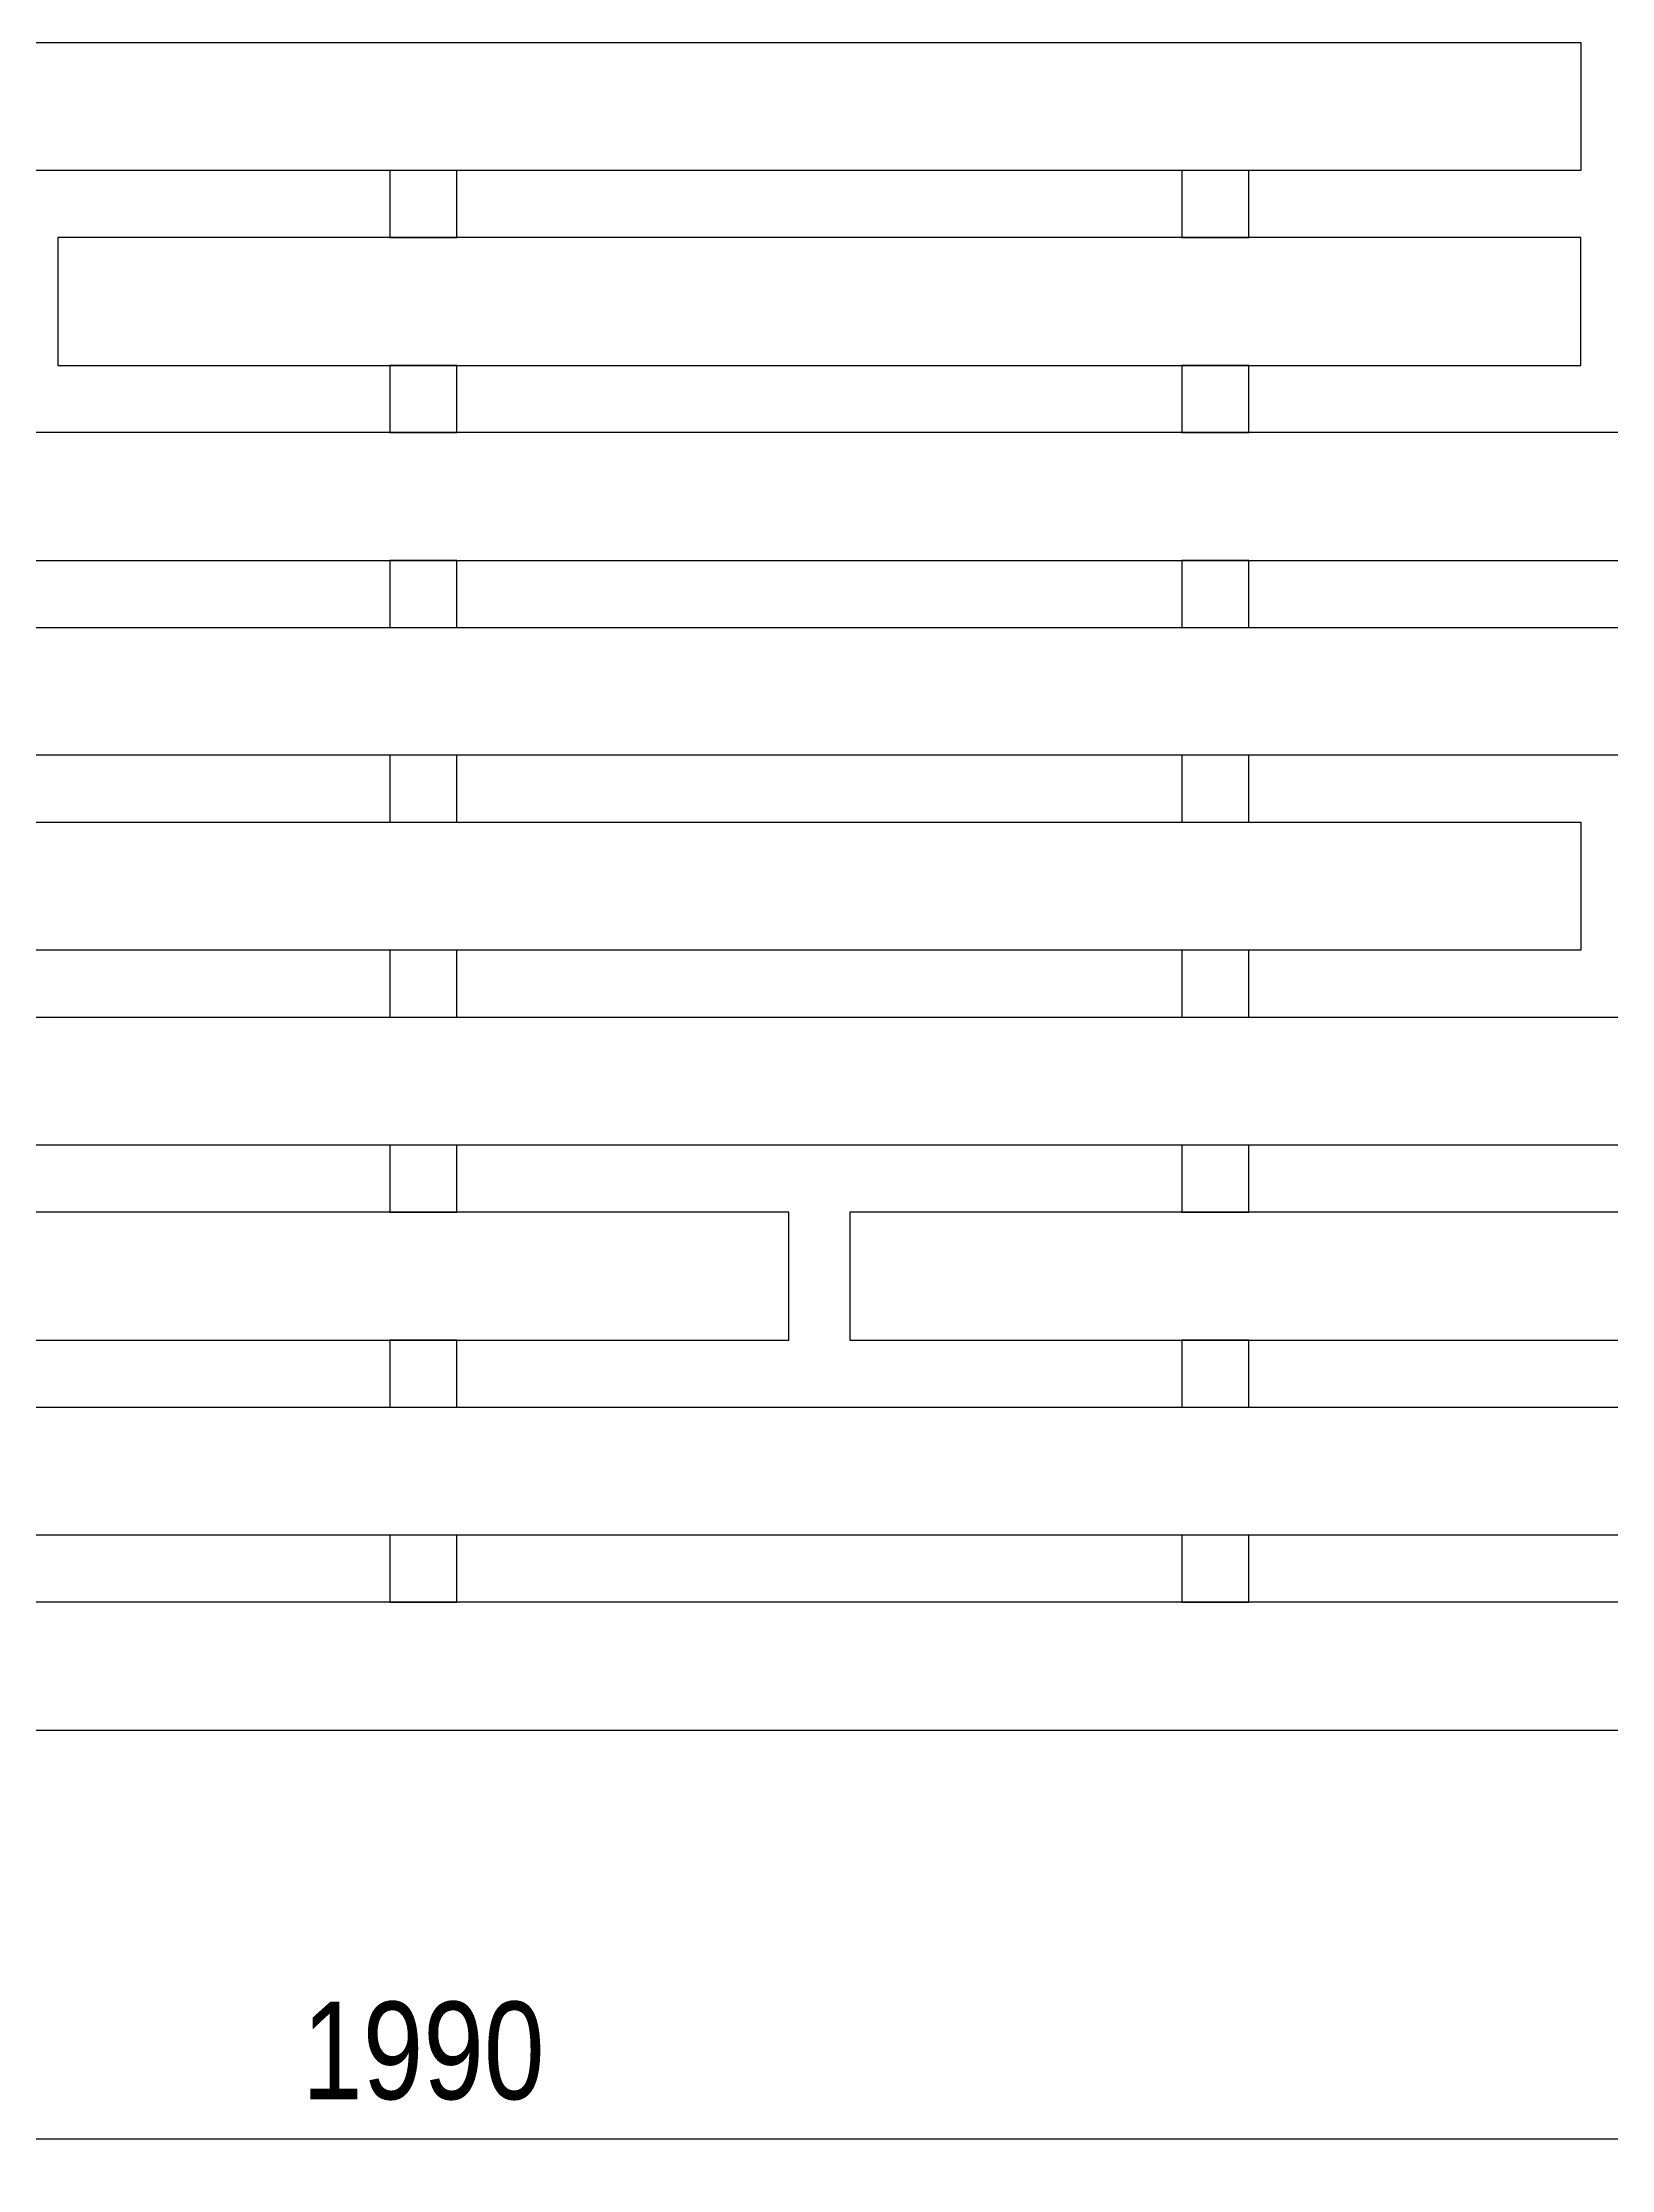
# Model space of a CAD drawing. Header units: millimetres. Extents: x 2594 to 11004, y 3085 to 9025.
# Drawn here: x 6520 to 7035, y 4985 to 5683 of the extents above; entities that cross this region are included whole.
import ezdxf

# ---------------------------------------------------------------- set-up
doc = ezdxf.new("R2010")
doc.units = ezdxf.units.MM
doc.header["$LTSCALE"] = 0.1
doc.styles.add('SEACAD_Arial', font='arial.ttf', dxfattribs={"width": 0.8})
doc.dimstyles.new('ISO-25', dxfattribs={"dimtxt": 1.6, "dimasz": 2, "dimexe": 0.5, "dimexo": 1.5, "dimtad": 1, "dimdec": 0, "dimtxsty": 'SEACAD_Arial', "dimcen": 2, "dimadec": 0, "dimazin": 0, "dimtfac": 1, "dimtdec": 0, "dimtmove": 0, "dimatfit": 3, "dimfxl": 1, "dimarcsym": 0})

# ---------------------------------------------------------------- blocks, each defined once
blk = doc.blocks.new('*D148')
at = {"color": 0, "lineweight": -2, "transparency": 16777216}
for p, q in [((5650.43, 5322.26), (5650.43, 4985.01)), ((7640.43, 5322.26), (7640.43, 4985.01)), ((5690.43, 4995.01), (7600.43, 4995.01))]:
    blk.add_line(p, q, dxfattribs=at)
at = {"color": 0, "transparency": 16777216}
for points in [[(5690.43, 5001.68), (5690.43, 4988.34), (5650.43, 4995.01)], [(7600.43, 5001.68), (7600.43, 4988.34), (7640.43, 4995.01)]]:
    blk.add_solid(points, dxfattribs=at)
at = {"layer": 'Defpoints', "color": 0, "transparency": 16777216}
for p in [(5650.43, 5352.26), (7640.43, 5352.26), (7640.43, 4995.01)]:
    blk.add_point(p, dxfattribs=at)
at = {"color": 0, "transparency": 16777216, "insert": (6645.43, 5023.85), "char_height": 32, "attachment_point": 5, "style": 'SEACAD_Arial'}
blk.add_mtext('1990', dxfattribs=at)

msp = doc.modelspace()

# ---------------------------------------------------------------- linework, layer by layer
for points in [[(7025.43, 5641.26), (5745.43, 5641.26), (5745.43, 5683.26), (7025.43, 5683.26)], [(6656.43, 5619.26), (6656.43, 5641.26), (6634.43, 5641.26), (6634.43, 5619.26)], [(6916.43, 5619.26), (6916.43, 5641.26), (6894.43, 5641.26), (6894.43, 5619.26)], [(6525.43, 5577.26), (7025.43, 5577.26), (7025.43, 5619.26), (6525.43, 5619.26)], [(6656.43, 5555.26), (6656.43, 5577.26), (6634.43, 5577.26), (6634.43, 5555.26)], [(6916.43, 5555.26), (6916.43, 5577.26), (6894.43, 5577.26), (6894.43, 5555.26)], [(5225.43, 5513.26), (8065.43, 5513.26), (8065.43, 5555.26), (5225.43, 5555.26)], [(6656.43, 5491.26), (6656.43, 5513.26), (6634.43, 5513.26), (6634.43, 5491.26)], [(6916.43, 5491.26), (6916.43, 5513.26), (6894.43, 5513.26), (6894.43, 5491.26)], [(7285.43, 5449.26), (6005.43, 5449.26), (6005.43, 5491.26), (7285.43, 5491.26)], [(6656.43, 5427.26), (6656.43, 5449.26), (6634.43, 5449.26), (6634.43, 5427.26)], [(6916.43, 5427.26), (6916.43, 5449.26), (6894.43, 5449.26), (6894.43, 5427.26)], [(7025.43, 5385.26), (5745.43, 5385.26), (5745.43, 5427.26), (7025.43, 5427.26)], [(6656.43, 5363.26), (6656.43, 5385.26), (6634.43, 5385.26), (6634.43, 5363.26)], [(6916.43, 5363.26), (6916.43, 5385.26), (6894.43, 5385.26), (6894.43, 5363.26)], [(7545.43, 5321.25), (6265.43, 5321.26), (6265.43, 5363.26), (7545.43, 5363.25)], [(6656.43, 5299.26), (6656.43, 5321.26), (6634.43, 5321.26), (6634.43, 5299.26)], [(6916.43, 5299.26), (6916.43, 5321.26), (6894.43, 5321.26), (6894.43, 5299.26)], [(5225.43, 5257.26), (6765.43, 5257.26), (6765.43, 5299.26), (5225.43, 5299.26)], [(6785.43, 5257.26), (8065.43, 5257.26), (8065.43, 5299.26), (6785.43, 5299.26)], [(6656.43, 5235.26), (6656.43, 5257.26), (6634.43, 5257.26), (6634.43, 5235.26)], [(6916.43, 5235.26), (6916.43, 5257.26), (6894.43, 5257.26), (6894.43, 5235.26)], [(7285.43, 5193.26), (6005.43, 5193.26), (6005.43, 5235.26), (7285.43, 5235.26)], [(6656.43, 5171.26), (6656.43, 5193.26), (6634.43, 5193.26), (6634.43, 5171.26)], [(6916.43, 5171.26), (6916.43, 5193.26), (6894.43, 5193.26), (6894.43, 5171.26)], [(5225.43, 5129.26), (8065.43, 5129.26), (8065.43, 5171.26), (5225.43, 5171.26)]]:
    msp.add_lwpolyline(points, close=True)

# ---------------------------------------------------------------- dimensions: what is measured, and where the dimension line sits
dim = msp.add_linear_dim(base=(7640.43, 4995.01), p1=(5650.43, 5352.26), p2=(7640.43, 5352.26), dimstyle='ISO-25')
dim.commit()
dim.dimension.update_dxf_attribs({"geometry": '*D148', "text_midpoint": (6645.43, 5023.85)})

doc.saveas('drawing.dxf')
